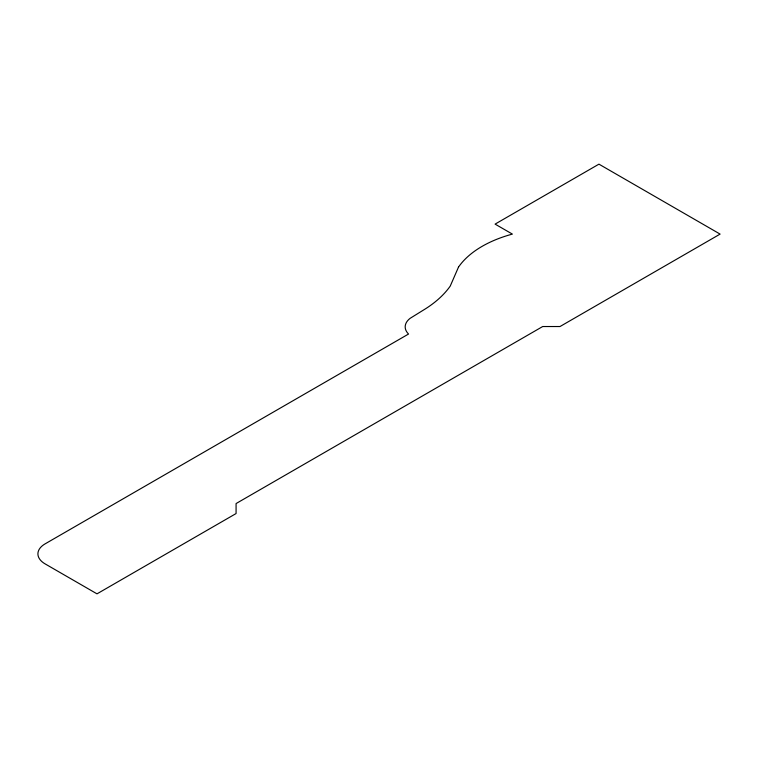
<?xml version="1.0" encoding="UTF-8"?>
<svg xmlns="http://www.w3.org/2000/svg" width="758" height="758" viewBox="0 0 758 758"><rect width="100%" height="100%" fill="white"/><g stroke="black" fill="none" stroke-linecap="round" stroke-linejoin="round"><path stroke-width="1.14" d="M458.476 267.148L450.233 286.098A132.963 76.766 0 0 1 425.399 308.866L410.135 318.322A24.597 14.203 0 0 0 408.543 334.032L45.073 543.884A24.474 14.137 0 0 0 45.073 563.867L96.996 593.846L236.079 513.545L236.079 503.558L542.7 326.527L560.01 326.527L720.1 234.099L598.943 164.154L495.088 224.112L512.399 234.099A106.376 61.417 0 0 0 458.476 267.148"/></g></svg>
